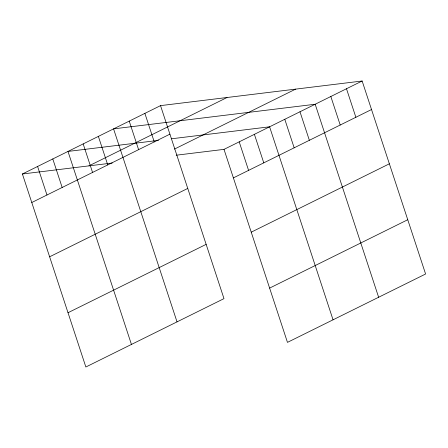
<?xml version="1.0" encoding="UTF-8"?>
<svg xmlns="http://www.w3.org/2000/svg" width="448" height="448" viewBox="0 0 448 448"><rect width="100%" height="100%" fill="white"/><g stroke="black" fill="none" stroke-linecap="round" stroke-linejoin="round"><path stroke-width="0.67" d="M160.535 105.627L223.989 298.631L85.859 366.996L22.4 173.992L160.535 105.627L362.141 81.004L425.6 274.008L287.465 342.373L224.011 149.369L176.193 155.21M88.934 165.866L227.063 97.502M31.78 202.518L169.91 134.154M174.496 149.072L295.613 89.13M224.011 149.369L362.141 81.004M49.627 256.794L187.757 188.429M233.386 177.895L371.521 109.53M68.012 312.721L206.147 244.356M251.233 232.17L389.368 163.806M269.623 288.098L407.753 219.733M158.508 140.375L67.984 151.43L131.443 344.439M171.528 138.785L269.595 126.806L333.049 319.816M22.4 173.992L112.235 163.022M346.489 88.749L355.869 117.275M330.831 96.499L340.211 125.026M378.633 297.254L315.179 104.25L113.568 128.867L177.027 321.877M299.981 111.765L309.361 140.291M284.788 119.286L294.168 147.812M254.397 134.327L263.777 162.854M239.204 141.848L248.584 170.374M144.878 113.372L154.258 141.898M129.226 121.122L138.6 149.649M98.375 136.388L107.75 164.914M83.177 143.909L92.557 172.435M52.791 158.95L62.166 187.477M37.593 166.471L46.973 194.998"/></g></svg>
